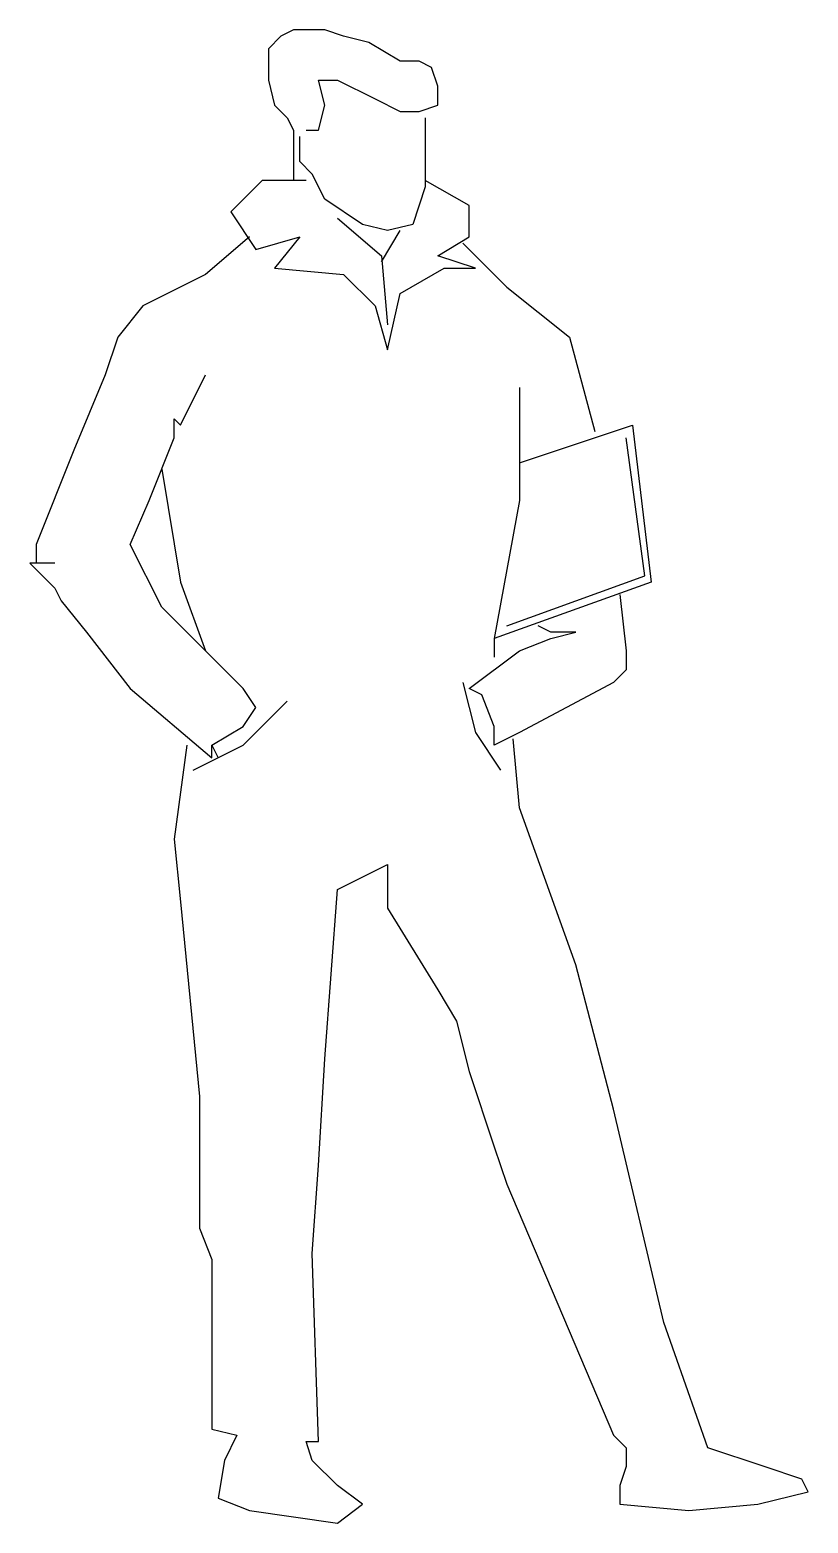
# Model space of a CAD drawing. Extents: x 15383 to 16246, y 21499 to 23156.
import ezdxf

# ---------------------------------------------------------------- set-up
doc = ezdxf.new("R2010")
doc.units = 0
doc.header["$LTSCALE"] = 1270
doc.header["$MEASUREMENT"] = 0
doc.layers.get('0').update_dxf_attribs({"linetype": 'CONTINUOUS'})

msp = doc.modelspace()

# ---------------------------------------------------------------- linework, layer by layer
at = {"linetype": 'CONTINUOUS'}
for p, q in [((15660.9, 23148.8), (15647, 23134.9)), ((15674.9, 23155.8), (15660.9, 23148.8)), ((15709.7, 23155.8), (15674.9, 23155.8)), ((15730.5, 23148.8), (15709.7, 23155.8)), ((15758.4, 23141.9), (15730.5, 23148.8)), ((15793.2, 23121), (15758.4, 23141.9)), ((15647, 23134.9), (15647, 23100.1)), ((15814.1, 23121), (15793.2, 23121)), ((15828, 23114), (15814.1, 23121)), ((15834.9, 23093.2), (15828, 23114)), ((15647, 23100.1), (15654, 23072.3)), ((15702.7, 23100.1), (15723.6, 23100.1)), ((15709.7, 23072.3), (15702.7, 23100.1)), ((15723.6, 23100.1), (15765.3, 23079.2)), ((15834.9, 23072.3), (15834.9, 23093.2)), ((15765.3, 23079.2), (15793.2, 23065.3)), ((15654, 23072.3), (15667.9, 23058.4)), ((15667.9, 23058.4), (15674.9, 23044.4)), ((15702.7, 23044.4), (15709.7, 23072.3)), ((15793.2, 23065.3), (15814.1, 23065.3)), ((15814.1, 23065.3), (15834.9, 23072.3)), ((15821, 23058.4), (15821, 23030.5)), ((15674.9, 23044.4), (15674.9, 23023.6)), ((15688.8, 23044.4), (15702.7, 23044.4)), ((15681.8, 23009.6), (15681.8, 23037.5)), ((15821, 23030.5), (15821, 22981.8)), ((15674.9, 23023.6), (15674.9, 22988.8)), ((15695.7, 22995.7), (15681.8, 23009.6)), ((15709.7, 22967.9), (15695.7, 22995.7)), ((15640.1, 22988.8), (15605.3, 22954)), ((15688.8, 22988.8), (15640.1, 22988.8)), ((15821, 22981.8), (15807.1, 22940)), ((15869.7, 22960.9), (15821, 22988.8)), ((15751.4, 22940), (15709.7, 22967.9)), ((15869.7, 22926.1), (15869.7, 22960.9)), ((15605.3, 22954), (15633.1, 22912.2)), ((15723.6, 22947), (15772.3, 22905.2)), ((15626.1, 22926.1), (15577.4, 22884.4)), ((15633.1, 22912.2), (15681.8, 22926.1)), ((15681.8, 22926.1), (15654, 22891.3)), ((15779.3, 22933.1), (15751.4, 22940)), ((15772.3, 22898.3), (15793.2, 22933.1)), ((15807.1, 22940), (15779.3, 22933.1)), ((15834.9, 22905.2), (15869.7, 22926.1)), ((15862.8, 22919.2), (15911.5, 22870.4)), ((15772.3, 22905.2), (15779.3, 22828.7)), ((15876.7, 22891.3), (15834.9, 22905.2)), ((15577.4, 22884.4), (15507.8, 22849.6)), ((15654, 22891.3), (15730.5, 22884.4)), ((15730.5, 22884.4), (15765.3, 22849.6)), ((15793.2, 22863.5), (15841.9, 22891.3)), ((15841.9, 22891.3), (15876.7, 22891.3)), ((15779.3, 22800.8), (15793.2, 22863.5)), ((15911.5, 22870.4), (15981.1, 22814.8)), ((15507.8, 22849.6), (15480, 22814.8)), ((15765.3, 22849.6), (15779.3, 22800.8)), ((15480, 22814.8), (15466.1, 22773)), ((15981.1, 22814.8), (16008.9, 22710.4)), ((15466.1, 22773), (15431.3, 22689.5)), ((15549.6, 22717.3), (15577.4, 22773)), ((15925.4, 22759.1), (15925.4, 22633.8)), ((15542.6, 22724.3), (15549.6, 22717.3)), ((15542.6, 22703.4), (15542.6, 22724.3)), ((15925.4, 22675.6), (16050.7, 22717.3)), ((16050.7, 22717.3), (16071.6, 22543.3)), ((15514.8, 22633.8), (15542.6, 22703.4)), ((16064.6, 22550.3), (16043.7, 22703.4)), ((15431.3, 22689.5), (15389.5, 22585.1)), ((15528.7, 22668.6), (15549.6, 22543.3)), ((15493.9, 22585.1), (15514.8, 22633.8)), ((15925.4, 22633.8), (15911.5, 22557.2)), ((15389.5, 22585.1), (15389.5, 22564.2)), ((15528.7, 22515.5), (15493.9, 22585.1)), ((15382.5, 22564.2), (15410.4, 22536.4)), ((15410.4, 22564.2), (15382.5, 22564.2)), ((15911.5, 22557.2), (15897.6, 22480.7)), ((15911.5, 22494.6), (16064.6, 22550.3)), ((15410.4, 22536.4), (15417.3, 22522.4)), ((15549.6, 22543.3), (15577.4, 22466.8)), ((16071.6, 22543.3), (15897.6, 22480.7)), ((16036.8, 22529.4), (16043.7, 22466.8)), ((15417.3, 22522.4), (15445.2, 22487.6)), ((15549.6, 22494.6), (15528.7, 22515.5)), ((15445.2, 22487.6), (15493.9, 22425)), ((15619.2, 22425), (15549.6, 22494.6)), ((15897.6, 22480.7), (15897.6, 22459.8)), ((15925.4, 22466.8), (15960.2, 22480.7)), ((15960.2, 22487.6), (15946.3, 22494.6)), ((15988.1, 22487.6), (15960.2, 22487.6)), ((15960.2, 22480.7), (15988.1, 22487.6)), ((15869.7, 22425), (15925.4, 22466.8)), ((16043.7, 22466.8), (16043.7, 22445.9)), ((16043.7, 22445.9), (16029.8, 22432)), ((15862.8, 22432), (15876.7, 22376.3)), ((16029.8, 22432), (15925.4, 22376.3)), ((15493.9, 22425), (15584.4, 22348.4)), ((15633.1, 22404.1), (15619.2, 22425)), ((15883.7, 22418), (15869.7, 22425)), ((15897.6, 22383.2), (15883.7, 22418)), ((15619.2, 22362.4), (15667.9, 22411.1)), ((15619.2, 22383.2), (15633.1, 22404.1)), ((15584.4, 22362.4), (15619.2, 22383.2)), ((15897.6, 22362.4), (15897.6, 22383.2)), ((15876.7, 22376.3), (15904.5, 22334.5)), ((15925.4, 22376.3), (15897.6, 22362.4)), ((15925.4, 22292.8), (15918.5, 22369.3)), ((15556.5, 22362.4), (15542.6, 22258)), ((15563.5, 22334.5), (15619.2, 22362.4)), ((15584.4, 22362.4), (15591.3, 22348.4)), ((15584.4, 22348.4), (15584.4, 22362.4)), ((15988.1, 22118.8), (15925.4, 22292.8)), ((15542.6, 22258), (15549.6, 22188.4)), ((15723.6, 22202.3), (15779.3, 22230.1)), ((15779.3, 22230.1), (15779.3, 22181.4)), ((15709.7, 22014.4), (15723.6, 22202.3)), ((15549.6, 22188.4), (15570.5, 21972.6)), ((15779.3, 22181.4), (15834.9, 22090.9)), ((16029.8, 21958.7), (15988.1, 22118.8)), ((15834.9, 22090.9), (15855.8, 22056.1)), ((15855.8, 22056.1), (15869.7, 22000.4)), ((15702.7, 21896), (15709.7, 22014.4)), ((15869.7, 22000.4), (15897.6, 21916.9)), ((15570.5, 21972.6), (15570.5, 21826.4)), ((16085.5, 21722), (16029.8, 21958.7)), ((15897.6, 21916.9), (15911.5, 21875.2)), ((15695.7, 21798.6), (15702.7, 21896)), ((15911.5, 21875.2), (16029.8, 21596.8)), ((15570.5, 21826.4), (15584.4, 21791.6)), ((15584.4, 21791.6), (15584.4, 21666.4)), ((15702.7, 21589.8), (15695.7, 21798.6)), ((16134.2, 21582.8), (16085.5, 21722)), ((15584.4, 21666.4), (15584.4, 21603.7)), ((15584.4, 21603.7), (15612.2, 21596.8)), ((15612.2, 21596.8), (15598.3, 21568.9)), ((15688.8, 21589.8), (15702.7, 21589.8)), ((15695.7, 21568.9), (15688.8, 21589.8)), ((16029.8, 21596.8), (16043.7, 21582.8)), ((15598.3, 21568.9), (15591.3, 21527.2)), ((15723.6, 21541.1), (15695.7, 21568.9)), ((16043.7, 21582.8), (16043.7, 21562)), ((16196.9, 21562), (16134.2, 21582.8)), ((16043.7, 21562), (16036.8, 21541.1)), ((16238.6, 21548), (16196.9, 21562)), ((15751.4, 21520.2), (15723.6, 21541.1)), ((16036.8, 21541.1), (16036.8, 21520.2)), ((16245.6, 21534.1), (16238.6, 21548)), ((15591.3, 21527.2), (15626.1, 21513.2)), ((15723.6, 21499.3), (15751.4, 21520.2)), ((16036.8, 21520.2), (16113.3, 21513.2)), ((16113.3, 21513.2), (16189.9, 21520.2)), ((16189.9, 21520.2), (16245.6, 21534.1)), ((15626.1, 21513.2), (15723.6, 21499.3))]:
    msp.add_line(p, q, dxfattribs=at)

doc.saveas('drawing.dxf')
